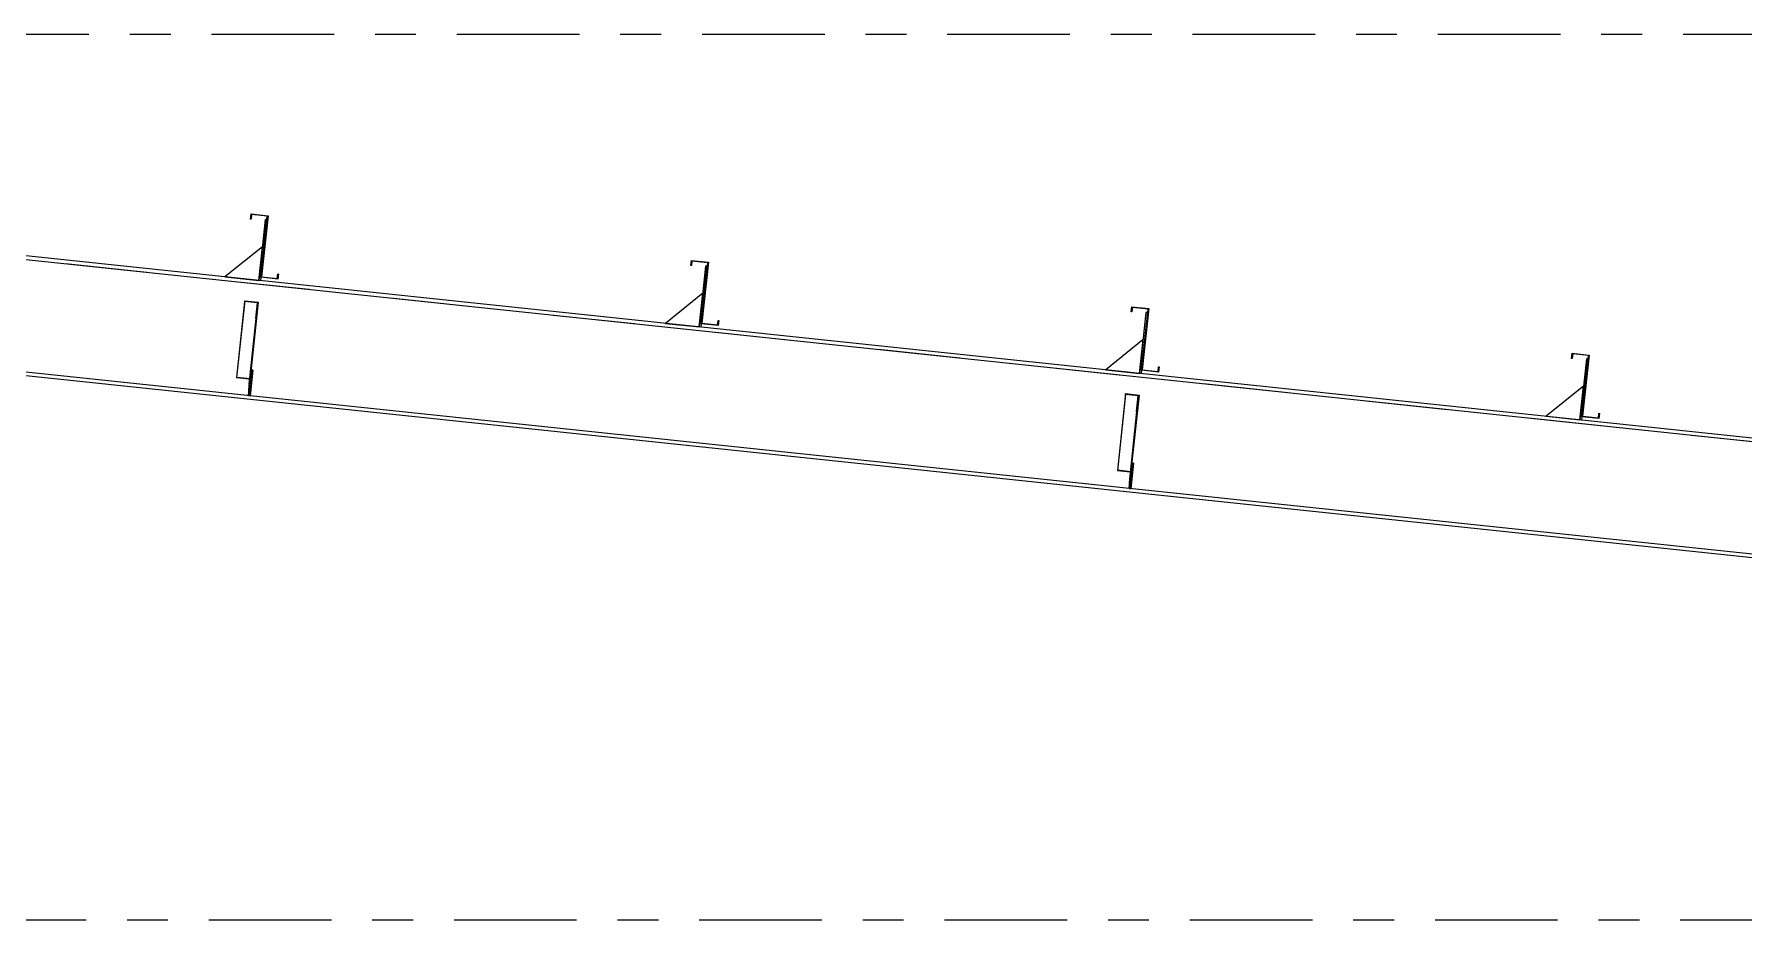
# Model space of a CAD drawing. Header units: millimetres. Extents: x -49 to 773, y -69 to 505.
# Drawn here: x 273.73 to 315.55, y 264.12 to 285.79 of the extents above; entities that cross this region are included whole.
import ezdxf

# ---------------------------------------------------------------- set-up
doc = ezdxf.new("R2010")
doc.units = ezdxf.units.MM
for name, pattern in [('XKITLINE00', [0]), ('XKITLINE02', [4, 2, -2]), ('XKITLINE03', [6, 3, -1, 1, -1])]:
    doc.linetypes.add(name, pattern=pattern)
doc.layers.add('Part', color=2, linetype='Continuous', lineweight=0)
doc.layers.add('S-grid', color=1, linetype='Continuous', lineweight=0)

# ---------------------------------------------------------------- blocks, each defined once
blk = doc.blocks.new('*A117')
at = {"layer": 'Part'}
blk.add_hatch(color=3, dxfattribs=at).paths.add_polyline_path([(311.997, 276.404), (312.008, 276.513), (312.023, 276.511), (312.01, 276.387), (311.596, 276.431), (311.753, 277.924), (311.369, 277.965), (311.357, 277.855), (311.342, 277.857), (311.355, 277.981), (311.77, 277.938), (311.612, 276.444)], flags=17)
blk = doc.blocks.new('*A168')
at = {"layer": 'Part'}
blk.add_hatch(color=3, dxfattribs=at).paths.add_polyline_path([(311.997, 276.404), (312.008, 276.513), (312.023, 276.511), (312.01, 276.387), (311.596, 276.431), (311.753, 277.924), (311.369, 277.965), (311.357, 277.855), (311.342, 277.857), (311.355, 277.981), (311.77, 277.938), (311.612, 276.444)], flags=17)
blk = doc.blocks.new('*A169')
at = {"layer": 'Part'}
blk.add_hatch(color=3, dxfattribs=at).paths.add_polyline_path([(301.223, 277.54), (301.235, 277.649), (301.249, 277.648), (301.236, 277.523), (300.822, 277.567), (300.98, 279.061), (300.595, 279.101), (300.583, 278.992), (300.569, 278.993), (300.582, 279.118), (300.996, 279.074), (300.838, 277.581)], flags=17)
blk = doc.blocks.new('*A170')
at = {"layer": 'Part'}
blk.add_hatch(color=3, dxfattribs=at).paths.add_polyline_path([(301.223, 277.54), (301.235, 277.649), (301.249, 277.648), (301.236, 277.523), (300.822, 277.567), (300.98, 279.061), (300.595, 279.101), (300.583, 278.992), (300.569, 278.993), (300.582, 279.118), (300.996, 279.074), (300.838, 277.581)], flags=17)
blk = doc.blocks.new('*A171')
at = {"layer": 'Part'}
blk.add_hatch(color=3, dxfattribs=at).paths.add_polyline_path([(290.449, 278.676), (290.461, 278.786), (290.476, 278.784), (290.463, 278.66), (290.048, 278.704), (290.206, 280.197), (289.821, 280.237), (289.81, 280.128), (289.795, 280.13), (289.808, 280.254), (290.222, 280.21), (290.065, 278.717)], flags=17)
blk = doc.blocks.new('*A172')
at = {"layer": 'Part'}
blk.add_hatch(color=3, dxfattribs=at).paths.add_polyline_path([(290.449, 278.676), (290.461, 278.786), (290.476, 278.784), (290.463, 278.66), (290.048, 278.704), (290.206, 280.197), (289.821, 280.237), (289.81, 280.128), (289.795, 280.13), (289.808, 280.254), (290.222, 280.21), (290.065, 278.717)], flags=17)
blk = doc.blocks.new('*A173')
at = {"layer": 'Part'}
blk.add_hatch(color=3, dxfattribs=at).paths.add_polyline_path([(279.676, 279.813), (279.687, 279.922), (279.702, 279.92), (279.689, 279.796), (279.275, 279.84), (279.432, 281.333), (279.048, 281.374), (279.036, 281.264), (279.021, 281.266), (279.035, 281.39), (279.449, 281.347), (279.291, 279.853)], flags=17)
blk = doc.blocks.new('*A174')
at = {"layer": 'Part'}
blk.add_hatch(color=3, dxfattribs=at).paths.add_polyline_path([(279.676, 279.813), (279.687, 279.922), (279.702, 279.92), (279.689, 279.796), (279.275, 279.84), (279.432, 281.333), (279.048, 281.374), (279.036, 281.264), (279.021, 281.266), (279.035, 281.39), (279.449, 281.347), (279.291, 279.853)], flags=17)
blk = doc.blocks.new('*A178')
at = {"layer": 'Part'}
blk.add_hatch(color=3, dxfattribs=at).paths.add_polyline_path([(278.877, 279.248), (278.879, 279.268), (279.211, 279.233), (279.169, 278.832), (279.152, 278.833), (279.192, 279.215)], flags=17)
blk = doc.blocks.new('*A179')
at = {"layer": 'Part'}
blk.add_hatch(color=3, dxfattribs=at).paths.add_polyline_path([(300.424, 276.975), (300.427, 276.995), (300.758, 276.96), (300.716, 276.559), (300.699, 276.561), (300.739, 276.942)], flags=17)
blk = doc.blocks.new('*A733')
at = {"layer": 'S-grid', "color": 1, "linetype": 'XKITLINE03', "lineweight": 0}
blk.add_line((134.068, 285.788), (369.833, 285.788), dxfattribs=at)
blk = doc.blocks.new('*A734')
at = {"layer": 'S-grid', "color": 1, "linetype": 'XKITLINE03', "lineweight": 0}
blk.add_line((-10, 264.122), (369.833, 264.122), dxfattribs=at)
blk = doc.blocks.new('*A737')
at = {"layer": 'Part', "color": 7, "linetype": 'XKITLINE02', "lineweight": 0}
for p, q in [((300.554, 275.025), (300.582, 275.296)), ((300.558, 274.67), (300.517, 274.675)), ((300.53, 274.799), (300.571, 274.795))]:
    blk.add_line(p, q, dxfattribs=at)
at = {"layer": 'Part', "color": 2, "linetype": 'XKITLINE00', "lineweight": 0}
for p, q in [((300.624, 275.292), (300.558, 274.67)), ((300.582, 275.296), (300.624, 275.292)), ((300.517, 274.675), (300.554, 275.025))]:
    blk.add_line(p, q, dxfattribs=at)
blk = doc.blocks.new('*A738')
at = {"layer": 'Part', "color": 7, "linetype": 'XKITLINE02', "lineweight": 0}
for p, q in [((300.582, 275.296), (300.517, 274.675)), ((300.558, 274.67), (300.624, 275.292)), ((300.624, 275.292), (300.582, 275.296)), ((300.517, 274.675), (300.558, 274.67)), ((300.53, 274.799), (300.571, 274.795))]:
    blk.add_line(p, q, dxfattribs=at)
blk = doc.blocks.new('*A762')
at = {"layer": 'Part', "color": 2, "linetype": 'XKITLINE00', "lineweight": 0}
blk.add_line((311.633, 277.181), (310.717, 276.44), dxfattribs=at)
at = {"layer": 'Part', "color": 7, "linetype": 'XKITLINE02', "lineweight": 0}
for p, q in [((311.545, 276.352), (311.633, 277.181)), ((310.717, 276.44), (311.545, 276.352))]:
    blk.add_line(p, q, dxfattribs=at)
blk = doc.blocks.new('*A763')
at = {"layer": 'Part', "color": 2, "linetype": 'XKITLINE00', "lineweight": 0}
for p, q in [((311.703, 277.844), (311.545, 276.352)), ((311.744, 277.84), (311.703, 277.844)), ((311.596, 276.431), (311.587, 276.348))]:
    blk.add_line(p, q, dxfattribs=at)
at = {"layer": 'Part', "color": 7, "linetype": 'XKITLINE02', "lineweight": 0}
for p, q in [((311.596, 276.431), (311.744, 277.84)), ((311.587, 276.348), (311.545, 276.352))]:
    blk.add_line(p, q, dxfattribs=at)
blk = doc.blocks.new('*A777')
at = {"layer": 'Part', "color": 2, "linetype": 'XKITLINE00', "lineweight": 0}
for p, q in [((311.342, 277.857), (311.355, 277.981)), ((311.357, 277.855), (311.342, 277.857)), ((311.355, 277.981), (311.77, 277.938)), ((311.369, 277.965), (311.357, 277.855)), ((311.753, 277.924), (311.369, 277.965)), ((311.596, 276.431), (311.753, 277.924)), ((311.77, 277.938), (311.612, 276.444)), ((311.997, 276.404), (312.008, 276.513)), ((312.008, 276.513), (312.023, 276.511)), ((312.023, 276.511), (312.01, 276.387)), ((312.01, 276.387), (311.596, 276.431)), ((311.612, 276.444), (311.997, 276.404))]:
    blk.add_line(p, q, dxfattribs=at)
blk = doc.blocks.new('*A937')
at = {"layer": 'Part', "color": 2, "linetype": 'XKITLINE00', "lineweight": 0}
for p, q in [((311.342, 277.857), (311.355, 277.981)), ((311.357, 277.855), (311.342, 277.857)), ((311.355, 277.981), (311.77, 277.938)), ((311.369, 277.965), (311.357, 277.855)), ((311.753, 277.924), (311.369, 277.965)), ((311.596, 276.431), (311.753, 277.924)), ((311.77, 277.938), (311.612, 276.444)), ((311.997, 276.404), (312.008, 276.513)), ((312.008, 276.513), (312.023, 276.511)), ((312.023, 276.511), (312.01, 276.387)), ((312.01, 276.387), (311.596, 276.431)), ((311.612, 276.444), (311.997, 276.404))]:
    blk.add_line(p, q, dxfattribs=at)
blk = doc.blocks.new('*A938')
at = {"layer": 'Part', "color": 2, "linetype": 'XKITLINE00', "lineweight": 0}
for p, q in [((300.569, 278.993), (300.582, 279.118)), ((300.583, 278.992), (300.569, 278.993)), ((300.582, 279.118), (300.996, 279.074)), ((300.595, 279.101), (300.583, 278.992)), ((300.98, 279.061), (300.595, 279.101)), ((300.822, 277.567), (300.98, 279.061)), ((300.996, 279.074), (300.838, 277.581)), ((301.236, 277.523), (300.822, 277.567)), ((300.838, 277.581), (301.223, 277.54)), ((301.223, 277.54), (301.235, 277.649)), ((301.235, 277.649), (301.249, 277.648)), ((301.249, 277.648), (301.236, 277.523))]:
    blk.add_line(p, q, dxfattribs=at)
blk = doc.blocks.new('*A939')
at = {"layer": 'Part', "color": 2, "linetype": 'XKITLINE00', "lineweight": 0}
for p, q in [((300.569, 278.993), (300.582, 279.118)), ((300.583, 278.992), (300.569, 278.993)), ((300.582, 279.118), (300.996, 279.074)), ((300.595, 279.101), (300.583, 278.992)), ((300.98, 279.061), (300.595, 279.101)), ((300.822, 277.567), (300.98, 279.061)), ((300.996, 279.074), (300.838, 277.581)), ((301.236, 277.523), (300.822, 277.567)), ((300.838, 277.581), (301.223, 277.54)), ((301.223, 277.54), (301.235, 277.649)), ((301.235, 277.649), (301.249, 277.648)), ((301.249, 277.648), (301.236, 277.523))]:
    blk.add_line(p, q, dxfattribs=at)
blk = doc.blocks.new('*A940')
at = {"layer": 'Part', "color": 2, "linetype": 'XKITLINE00', "lineweight": 0}
for p, q in [((289.795, 280.13), (289.808, 280.254)), ((289.808, 280.254), (290.222, 280.21)), ((289.821, 280.237), (289.81, 280.128)), ((290.206, 280.197), (289.821, 280.237)), ((289.81, 280.128), (289.795, 280.13)), ((290.048, 278.704), (290.206, 280.197)), ((290.222, 280.21), (290.065, 278.717)), ((290.463, 278.66), (290.048, 278.704)), ((290.065, 278.717), (290.449, 278.676)), ((290.449, 278.676), (290.461, 278.786)), ((290.461, 278.786), (290.476, 278.784)), ((290.476, 278.784), (290.463, 278.66))]:
    blk.add_line(p, q, dxfattribs=at)
blk = doc.blocks.new('*A941')
at = {"layer": 'Part', "color": 2, "linetype": 'XKITLINE00', "lineweight": 0}
for p, q in [((289.795, 280.13), (289.808, 280.254)), ((289.808, 280.254), (290.222, 280.21)), ((289.821, 280.237), (289.81, 280.128)), ((290.206, 280.197), (289.821, 280.237)), ((289.81, 280.128), (289.795, 280.13)), ((290.048, 278.704), (290.206, 280.197)), ((290.222, 280.21), (290.065, 278.717)), ((290.463, 278.66), (290.048, 278.704)), ((290.065, 278.717), (290.449, 278.676)), ((290.449, 278.676), (290.461, 278.786)), ((290.461, 278.786), (290.476, 278.784)), ((290.476, 278.784), (290.463, 278.66))]:
    blk.add_line(p, q, dxfattribs=at)
blk = doc.blocks.new('*A942')
at = {"layer": 'Part', "color": 2, "linetype": 'XKITLINE00', "lineweight": 0}
for p, q in [((279.021, 281.266), (279.035, 281.39)), ((279.036, 281.264), (279.021, 281.266)), ((279.035, 281.39), (279.449, 281.347)), ((279.048, 281.374), (279.036, 281.264)), ((279.432, 281.333), (279.048, 281.374)), ((279.275, 279.84), (279.432, 281.333)), ((279.449, 281.347), (279.291, 279.853)), ((279.689, 279.796), (279.275, 279.84)), ((279.291, 279.853), (279.676, 279.813)), ((279.676, 279.813), (279.687, 279.922)), ((279.687, 279.922), (279.702, 279.92)), ((279.702, 279.92), (279.689, 279.796))]:
    blk.add_line(p, q, dxfattribs=at)
blk = doc.blocks.new('*A943')
at = {"layer": 'Part', "color": 2, "linetype": 'XKITLINE00', "lineweight": 0}
for p, q in [((279.021, 281.266), (279.035, 281.39)), ((279.036, 281.264), (279.021, 281.266)), ((279.035, 281.39), (279.449, 281.347)), ((279.048, 281.374), (279.036, 281.264)), ((279.432, 281.333), (279.048, 281.374)), ((279.275, 279.84), (279.432, 281.333)), ((279.449, 281.347), (279.291, 279.853)), ((279.689, 279.796), (279.275, 279.84)), ((279.291, 279.853), (279.676, 279.813)), ((279.676, 279.813), (279.687, 279.922)), ((279.687, 279.922), (279.702, 279.92)), ((279.702, 279.92), (279.689, 279.796))]:
    blk.add_line(p, q, dxfattribs=at)
blk = doc.blocks.new('*A944')
at = {"layer": 'Part', "color": 2, "linetype": 'XKITLINE00', "lineweight": 0}
for p, q in [((335.455, 273.83), (224.35, 285.549)), ((335.792, 273.703), (224.35, 285.457)), ((332.506, 271.301), (235.876, 281.493)), ((332.497, 271.21), (235.866, 281.402))]:
    blk.add_line(p, q, dxfattribs=at)
at = {"layer": 'Part', "color": 7, "linetype": 'XKITLINE02', "lineweight": 0}
blk.add_line((336.15, 273.665), (224.35, 285.457), dxfattribs=at)
blk = doc.blocks.new('*A962')
at = {"layer": 'Part', "color": 2, "linetype": 'XKITLINE00', "lineweight": 0}
for p, q in [((278.877, 279.248), (278.681, 277.387)), ((278.877, 279.248), (278.879, 279.268)), ((279.192, 279.215), (278.877, 279.248)), ((278.879, 279.268), (279.211, 279.233)), ((279.211, 279.233), (279.007, 277.298)), ((279.152, 278.833), (279.192, 279.215)), ((279.152, 278.833), (278.968, 277.093)), ((279.152, 278.833), (279.169, 278.832)), ((278.681, 277.387), (278.996, 277.353)), ((278.968, 277.093), (278.985, 277.092))]:
    blk.add_line(p, q, dxfattribs=at)
at = {"layer": 'Part', "color": 7, "linetype": 'XKITLINE02', "lineweight": 0}
for p, q in [((278.682, 277.4), (279.014, 277.365)), ((278.985, 277.092), (279.007, 277.298))]:
    blk.add_line(p, q, dxfattribs=at)
blk = doc.blocks.new('*A963')
at = {"layer": 'Part', "color": 7, "linetype": 'XKITLINE02', "lineweight": 0}
for p, q in [((278.879, 279.268), (278.681, 277.387)), ((279.192, 279.215), (278.968, 277.093)), ((278.985, 277.092), (279.211, 279.233)), ((278.681, 277.387), (278.996, 277.353)), ((278.682, 277.4), (279.014, 277.365)), ((278.968, 277.093), (278.985, 277.092))]:
    blk.add_line(p, q, dxfattribs=at)
blk = doc.blocks.new('*A964')
at = {"layer": 'Part', "color": 7, "linetype": 'XKITLINE02', "lineweight": 0}
for p, q in [((279.007, 277.298), (279.035, 277.569)), ((279.011, 276.943), (278.97, 276.948)), ((278.983, 277.072), (279.024, 277.068))]:
    blk.add_line(p, q, dxfattribs=at)
at = {"layer": 'Part', "color": 2, "linetype": 'XKITLINE00', "lineweight": 0}
for p, q in [((279.077, 277.565), (279.011, 276.943)), ((279.035, 277.569), (279.077, 277.565)), ((278.97, 276.948), (279.007, 277.298))]:
    blk.add_line(p, q, dxfattribs=at)
blk = doc.blocks.new('*A965')
at = {"layer": 'Part', "color": 7, "linetype": 'XKITLINE02', "lineweight": 0}
for p, q in [((279.035, 277.569), (278.97, 276.948)), ((279.011, 276.943), (279.077, 277.565)), ((279.077, 277.565), (279.035, 277.569)), ((278.97, 276.948), (279.011, 276.943)), ((278.983, 277.072), (279.024, 277.068))]:
    blk.add_line(p, q, dxfattribs=at)
blk = doc.blocks.new('*A966')
at = {"layer": 'Part', "color": 2, "linetype": 'XKITLINE00', "lineweight": 0}
blk.add_line((290.086, 279.454), (289.17, 278.712), dxfattribs=at)
at = {"layer": 'Part', "color": 7, "linetype": 'XKITLINE02', "lineweight": 0}
for p, q in [((289.998, 278.625), (290.086, 279.454)), ((289.17, 278.712), (289.998, 278.625))]:
    blk.add_line(p, q, dxfattribs=at)
blk = doc.blocks.new('*A967')
at = {"layer": 'Part', "color": 2, "linetype": 'XKITLINE00', "lineweight": 0}
for p, q in [((290.156, 280.117), (289.998, 278.625)), ((290.197, 280.112), (290.156, 280.117)), ((290.048, 278.704), (290.04, 278.621))]:
    blk.add_line(p, q, dxfattribs=at)
at = {"layer": 'Part', "color": 7, "linetype": 'XKITLINE02', "lineweight": 0}
for p, q in [((290.048, 278.704), (290.197, 280.112)), ((290.04, 278.621), (289.998, 278.625))]:
    blk.add_line(p, q, dxfattribs=at)
blk = doc.blocks.new('*A968')
at = {"layer": 'Part', "color": 2, "linetype": 'XKITLINE00', "lineweight": 0}
blk.add_line((279.312, 280.59), (278.396, 279.849), dxfattribs=at)
at = {"layer": 'Part', "color": 7, "linetype": 'XKITLINE02', "lineweight": 0}
for p, q in [((279.225, 279.761), (279.312, 280.59)), ((278.396, 279.849), (279.225, 279.761))]:
    blk.add_line(p, q, dxfattribs=at)
blk = doc.blocks.new('*A969')
at = {"layer": 'Part', "color": 2, "linetype": 'XKITLINE00', "lineweight": 0}
for p, q in [((279.382, 281.253), (279.225, 279.761)), ((279.423, 281.249), (279.382, 281.253)), ((279.275, 279.84), (279.266, 279.757))]:
    blk.add_line(p, q, dxfattribs=at)
at = {"layer": 'Part', "color": 7, "linetype": 'XKITLINE02', "lineweight": 0}
for p, q in [((279.275, 279.84), (279.423, 281.249)), ((279.266, 279.757), (279.225, 279.761))]:
    blk.add_line(p, q, dxfattribs=at)
blk = doc.blocks.new('*A970')
at = {"layer": 'Part', "color": 2, "linetype": 'XKITLINE00', "lineweight": 0}
for p, q in [((300.929, 278.98), (300.772, 277.489)), ((300.971, 278.976), (300.929, 278.98)), ((300.822, 277.567), (300.813, 277.484))]:
    blk.add_line(p, q, dxfattribs=at)
at = {"layer": 'Part', "color": 7, "linetype": 'XKITLINE02', "lineweight": 0}
for p, q in [((300.822, 277.567), (300.971, 278.976)), ((300.813, 277.484), (300.772, 277.489))]:
    blk.add_line(p, q, dxfattribs=at)
blk = doc.blocks.new('*A971')
at = {"layer": 'Part', "color": 2, "linetype": 'XKITLINE00', "lineweight": 0}
blk.add_line((300.859, 278.317), (299.943, 277.576), dxfattribs=at)
at = {"layer": 'Part', "color": 7, "linetype": 'XKITLINE02', "lineweight": 0}
for p, q in [((300.772, 277.489), (300.859, 278.317)), ((299.943, 277.576), (300.772, 277.489))]:
    blk.add_line(p, q, dxfattribs=at)
blk = doc.blocks.new('*A972')
at = {"layer": 'Part', "color": 2, "linetype": 'XKITLINE00', "lineweight": 0}
for p, q in [((300.424, 276.975), (300.228, 275.114)), ((300.424, 276.975), (300.427, 276.995)), ((300.739, 276.942), (300.424, 276.975)), ((300.427, 276.995), (300.758, 276.96)), ((300.758, 276.96), (300.554, 275.025)), ((300.699, 276.561), (300.739, 276.942)), ((300.699, 276.561), (300.516, 274.821)), ((300.716, 276.559), (300.699, 276.561)), ((300.228, 275.114), (300.543, 275.081)), ((300.516, 274.821), (300.532, 274.819))]:
    blk.add_line(p, q, dxfattribs=at)
at = {"layer": 'Part', "color": 7, "linetype": 'XKITLINE02', "lineweight": 0}
for p, q in [((300.23, 275.128), (300.561, 275.093)), ((300.554, 275.025), (300.532, 274.819))]:
    blk.add_line(p, q, dxfattribs=at)
blk = doc.blocks.new('*A973')
at = {"layer": 'Part', "color": 7, "linetype": 'XKITLINE02', "lineweight": 0}
for p, q in [((300.427, 276.995), (300.228, 275.114)), ((300.739, 276.942), (300.516, 274.821)), ((300.532, 274.819), (300.758, 276.96)), ((300.228, 275.114), (300.543, 275.081)), ((300.23, 275.128), (300.561, 275.093)), ((300.516, 274.821), (300.532, 274.819))]:
    blk.add_line(p, q, dxfattribs=at)

msp = doc.modelspace()

# ---------------------------------------------------------------- block references
at = {"lineweight": 0}
for name in ['*A733', '*A944', '*A173', '*A174', '*A942', '*A943', '*A969', '*A968', '*A171', '*A172', '*A940', '*A941', '*A967', '*A966', '*A962', '*A963', '*A178', '*A169', '*A170', '*A938', '*A939', '*A970', '*A971', '*A117', '*A168', '*A777', '*A937', '*A763', '*A964', '*A965', '*A972', '*A973', '*A179', '*A762', '*A737', '*A738', '*A734']:
    msp.add_blockref(name, (0, 0), dxfattribs=at)

doc.saveas('drawing.dxf')
